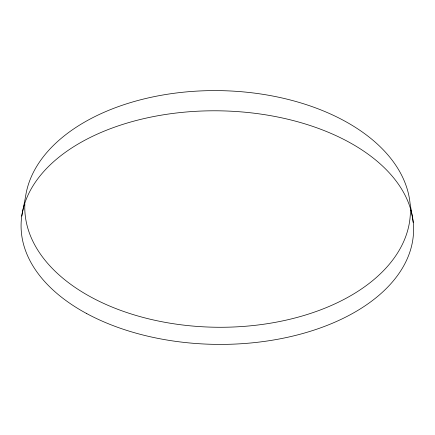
<?xml version="1.0" encoding="UTF-8"?>
<svg xmlns="http://www.w3.org/2000/svg" width="435" height="435" viewBox="0 0 435 435"><rect width="100%" height="100%" fill="white"/><g stroke="black" fill="none" stroke-linecap="round" stroke-linejoin="round"><path stroke-width="0.65" d="M21.75 216.13L25.496 197.011A192.835 118.32 0.8 0 1 219.941 90.638A192.835 118.32 0.8 0 1 410.042 203.232L413.25 222.437M410.417 210.105A192.835 118.32 0.8 0 1 215.254 327.234A192.835 118.32 0.8 0 1 24.849 203.879M86.793 313.63A196.272 116.787 0.8 0 0 409.52 252.996A196.272 116.787 0.8 0 0 155.686 116.156A196.272 116.787 0.8 0 0 86.793 313.63"/></g></svg>
